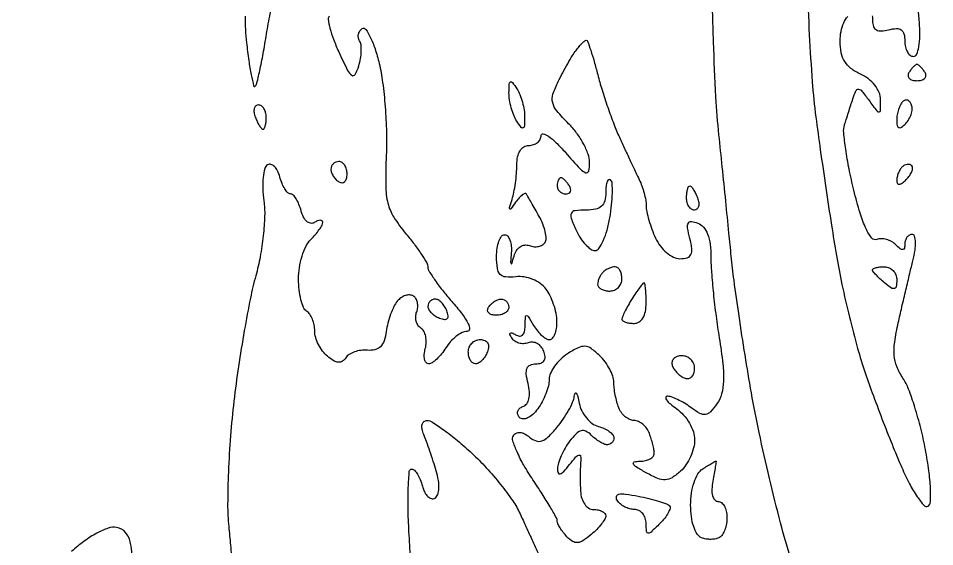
# Model space of a CAD drawing. Extents: x 0 to 102, y 0 to 135.
# Drawn here: x 16.44 to 26.03, y 80.4 to 85.93 of the extents above; entities that cross this region are included whole.
import ezdxf

# ---------------------------------------------------------------- set-up
doc = ezdxf.new("R2010")
doc.units = 0
doc.header["$MEASUREMENT"] = 0

msp = doc.modelspace()

# ---------------------------------------------------------------- linework, layer by layer
for points in [[(30.54279, 98.263538, 0.007553), (30.527875, 97.243747, 0.000859), (30.532943, 94.939496, 0.000898), (30.541598, 93.425017, 0.001463), (30.555014, 92.13976, 0.000165), (30.570717, 90.993112, 0.135711), (30.586404, 90.939331, -0.134315), (30.602273, 90.885471, -0.000146), (30.625646, 89.669396, -0.001368), (30.647691, 88.307759, -0.000839), (30.666595, 86.702551, 0.000033), (30.685773, 84.815616, 0.00002), (30.70867, 82.585771, 0.00002), (30.731548, 80.374829, 0.000035), (30.75062, 78.5511, -0.000439), (30.769668, 76.57694, -0.000168), (30.792841, 73.829363, -0.000166), (30.816006, 70.846073, -0.000204), (30.835569, 68.0607, 0.000004), (30.856286, 64.932268, 0.000002), (30.883525, 60.825814, 0.000002), (30.912326, 56.488502, 0.000002), (30.938318, 52.5789, -0.000116)], [(31.042661, 24.1956, 0.000001), (31.037549, 23.023692, 0.000001), (31.032419, 21.846099, 0.000001), (31.02793, 20.814404, 0.000005)], [(24.524806, 80.279756, -0.011065), (24.418057, 80.652564, -0.005882), (24.301593, 81.118405, -0.005851), (24.193689, 81.597519, -0.009044), (24.112833, 82.014056, -0.003545), (24.046523, 82.408499, -0.003155), (23.983086, 82.819461, -0.003167), (23.930705, 83.189805, -0.009755), (23.901759, 83.441133, 0.00108), (23.878123, 83.683249, 0.000426), (23.844589, 84.016371, 0.000422), (23.807745, 84.37625, 0.000527), (23.772922, 84.710133, -0.012998), (23.741574, 85.106213, -0.004437), (23.71615, 85.682185, -0.004408), (23.699324, 86.318815, -0.005072)], [(24.697793, 86.280517, 0.005834), (24.718607, 85.756905, 0.005901), (24.749728, 85.265137, 0.01355), (24.787538, 84.8961, 0.002776), (24.833818, 84.554731, 0.001753), (24.891434, 84.156844, 0.00176), (24.950816, 83.766136, 0.003238), (25.002316, 83.448685, 0.010947), (25.060163, 83.146596, 0.007437), (25.13861, 82.805361, 0.007497), (25.224224, 82.47805, 0.014891), (25.303604, 82.221985, 0.005771), (25.388952, 81.982181, 0.003785), (25.49254, 81.707842, 0.003807), (25.597493, 81.442162, 0.007303), (25.686396, 81.230969, 0.017051), (25.767567, 81.061699, 0.028871), (25.848239, 80.926803, 0.029513), (25.919563, 80.834082, 0.367768), (25.960206, 80.827887, 0.249458), (25.986738, 80.873349, 0.020708), (25.986447, 81.014668, 0.022708), (25.970085, 81.198277, 0.012868), (25.934507, 81.418716, 0.015094), (25.885571, 81.641799, 0.01488), (25.823062, 81.8626, 0.014918), (25.756858, 82.052485, 0.053735), (25.698565, 82.166487, -0.049962), (25.635389, 82.287779, -0.074058), (25.607818, 82.404214, -0.057555), (25.612056, 82.543959, -0.019288), (25.64946, 82.745089, -0.001402), (25.686911, 82.908533, -0.001017), (25.729482, 83.090283, -0.001027), (25.770601, 83.262656, -0.002249), (25.802955, 83.39445, 0.022926), (25.824989, 83.503498, 0.045571), (25.830485, 83.591393, 0.06758), (25.820737, 83.650452, 0.329243), (25.795081, 83.6694, 0.131446), (25.765839, 83.661577, 0.100613), (25.740925, 83.639578, 0.088166), (25.724167, 83.606671, 0.073922), (25.7184, 83.56788, -0.05518), (25.713559, 83.524149, -0.331599), (25.69725, 83.510133, -0.192263), (25.670196, 83.51881, -0.023795), (25.623491, 83.561269, 0.068672), (25.579489, 83.594599, 0.059987), (25.526074, 83.616638, 0.062834), (25.471746, 83.624625, 0.097023), (25.425136, 83.616482, -0.331523), (25.371947, 83.631422, -0.055108), (25.313166, 83.728028, -0.035729), (25.250609, 83.891698, -0.01293), (25.184726, 84.131803, -0.010983), (25.135148, 84.353536, -0.013854), (25.099516, 84.560734, -0.011958), (25.078824, 84.734259, -0.099576), (25.086981, 84.81261, -0.001197), (25.105459, 84.871379, -0.000615), (25.12888, 84.944939, -0.000611), (25.153176, 85.020605, -0.000922), (25.174542, 85.08645, -0.024175), (25.20682, 85.171186, -0.32413), (25.23389, 85.187106, -0.202018), (25.267843, 85.168824, -0.010933), (25.343742, 85.07028, 0.004479), (25.426191, 84.960327, 0.250285), (25.448788, 84.95002, 0.387321), (25.462894, 84.96459, 0.007532), (25.4646, 85.077851, 0.098411), (25.449573, 85.153459, 0.06897), (25.405547, 85.228582, 0.062834), (25.337795, 85.295267, 0.056168), (25.2531, 85.346007, -0.054719), (25.1539, 85.405047, -0.093261), (25.089159, 85.476146, -0.09013), (25.05334, 85.567715, -0.048311), (25.0416, 85.688935, -0.044952), (25.050893, 85.79209, -0.060697), (25.078634, 85.881474, -0.07207), (25.12143, 85.948823, -0.12424)], [(25.377438, 85.953845, -0.024431), (25.38, 85.901433, 0.088371), (25.390445, 85.842795, 0.181411), (25.420473, 85.807965, 0.142059), (25.472213, 85.796495, 0.047964), (25.5492, 85.808913, -0.049229), (25.630164, 85.821763, -0.167579), (25.680864, 85.807565, -0.182942), (25.709361, 85.766247, -0.060551), (25.7184, 85.69188, 0.053511), (25.725022, 85.630178, 0.073285), (25.74468, 85.577976, 0.093059), (25.773725, 85.54293, 0.17505), (25.807864, 85.5306, 0.301641), (25.842495, 85.553584, 0.056128), (25.865211, 85.6306, 0.041131), (25.875815, 85.744968, 0.02062), (25.871314, 85.89015, 0.02078), (25.853729, 86.04404, 0.054047)], [(19.697388, 85.952772, 0.273567), (19.68336, 85.918306, 0.02599), (19.702136, 85.825433, 0.02747), (19.738859, 85.709345, 0.017964), (19.79319, 85.579841, 0.006397), (19.887068, 85.383471, 0.125328), (19.930345, 85.332926, 0.451964), (19.965496, 85.341365, 0.044747), (20.003413, 85.431862, 0.033707), (20.021871, 85.507308, 0.03496), (20.029734, 85.583632, 0.037285), (20.026954, 85.650177, 0.109757), (20.011981, 85.693197, -0.096565), (19.999141, 85.727201, -0.097329), (20.000067, 85.763438, -0.098505), (20.014576, 85.796285, -0.101568), (20.040428, 85.820661, -0.394175), (20.076663, 85.813415, -0.042887), (20.124289, 85.733373, -0.034612), (20.173454, 85.610934, -0.0193), (20.216959, 85.456175, -0.026656), (20.253227, 85.259267, -0.012873), (20.27962, 85.004186, -0.012726), (20.29354, 84.736255, -0.017836), (20.291333, 84.496657, 0.012916), (20.285249, 84.177297, 0.059737), (20.308444, 83.994353, 0.079672), (20.371002, 83.848208, 0.034024), (20.496882, 83.676098, -0.012524), (20.585011, 83.565872, -0.016505), (20.659403, 83.460873, -0.01397), (20.715285, 83.370834, -0.132651), (20.727, 83.327453, 0.141307), (20.739684, 83.283469, 0.012581), (20.804128, 83.186523, 0.015625), (20.888998, 83.073264, 0.011552), (20.989564, 82.953244, -0.017128), (21.090355, 82.830193, -0.048657), (21.148693, 82.736056, -0.119466), (21.16155, 82.678493, -0.408935), (21.136814, 82.6542, 0.114759), (21.085045, 82.64216, 0.049145), (21.024334, 82.604497, 0.045137), (20.964796, 82.549731, 0.044696), (20.915833, 82.485, -0.029847), (20.8698, 82.420236, -0.035818), (20.818892, 82.365502, -0.03867), (20.770467, 82.326926, -0.149954), (20.734203, 82.3158, -0.233597), (20.708609, 82.328448, -0.110893), (20.692819, 82.362698, -0.073747), (20.689519, 82.414288, -0.043134), (20.69999, 82.475452, 0.056286), (20.709387, 82.540566, 0.061263), (20.703545, 82.604233, 0.069325), (20.684153, 82.656982, 0.132388), (20.653465, 82.689661, -0.109911), (20.623108, 82.719246, -0.081902), (20.604155, 82.76216, -0.076884), (20.599248, 82.811566, -0.078142), (20.609562, 82.859852, 0.071548), (20.620461, 82.907789, 0.07443), (20.617171, 82.956184, 0.081673), (20.600654, 82.997603, 0.119256), (20.573153, 83.025411, 0.133058), (20.535779, 83.036524, 0.085777), (20.490815, 83.029881, 0.075193), (20.445241, 83.006849, 0.066402), (20.406292, 82.970519, 0.059621), (20.371166, 82.91553, 0.024904), (20.336892, 82.834362, 0.02421), (20.308454, 82.742863, 0.028829), (20.290915, 82.6542, -0.047022), (20.267991, 82.557003, -0.115968), (20.22952, 82.495161, -0.13865), (20.172456, 82.463403, -0.080625), (20.093694, 82.457769, 0.05381), (20.025142, 82.456534, 0.052837), (19.95799, 82.440732, 0.057557), (19.902074, 82.413606, 0.113118), (19.867533, 82.378609, -0.106158), (19.832789, 82.342426, -0.171599), (19.791912, 82.331801, -0.115986), (19.74131, 82.348376, -0.036327), (19.675948, 82.395049, -0.059077), (19.624913, 82.448738, -0.043803), (19.581771, 82.518402, -0.044596), (19.552339, 82.592563, -0.072293), (19.5426, 82.659566, 0.049861), (19.536329, 82.722294, 0.047579), (19.517749, 82.78358, 0.05126), (19.490432, 82.834563, 0.106123), (19.458, 82.8657, -0.157979), (19.425299, 82.904221, -0.03621), (19.398251, 82.986364, -0.033969), (19.379613, 83.090084, -0.027479), (19.3734, 83.20305, -0.039456), (19.382762, 83.321499, -0.035282), (19.410677, 83.441654, -0.037038), (19.451569, 83.546195, -0.084828), (19.5003, 83.615014, 0.019338), (19.548885, 83.66751, 0.023654), (19.589923, 83.720305, 0.023121), (19.619669, 83.766998, 0.130989), (19.6272, 83.79525, 0.237753), (19.619456, 83.810616, 0.16766), (19.600676, 83.816526, 0.090232), (19.571555, 83.8104, 0.041594), (19.536906, 83.792781, -0.189716), (19.498832, 83.785908, -0.133697), (19.459474, 83.805515, -0.092644), (19.424561, 83.850685, -0.054424), (19.400139, 83.914688, 0.032104), (19.377593, 83.982731, 0.043912), (19.348263, 84.040197, 0.051239), (19.316924, 84.080404, 0.204359), (19.2888, 84.0924, -0.204359), (19.260676, 84.104396, -0.051239), (19.229337, 84.144603, -0.043912), (19.200007, 84.202069, -0.032104), (19.177461, 84.270112, 0.049257), (19.153662, 84.334468, 0.085184), (19.120481, 84.38069, 0.127378), (19.083739, 84.401965, 0.209232), (19.048747, 84.396996, 0.195542), (19.019591, 84.357094, 0.035797), (19.003519, 84.26525, 0.033751), (18.999527, 84.148539, 0.025019), (19.01027, 84.019873, -0.041725), (19.018128, 83.862632, -0.018547), (19.003481, 83.655408, -0.018208), (18.971641, 83.435919, -0.023436), (18.925702, 83.23734, 0.018815), (18.869488, 83.004172, 0.00651), (18.805461, 82.663791, 0.006457), (18.74458, 82.286533, 0.007457), (18.696583, 81.925509, 0.010075), (18.661418, 81.56452, 0.008916), (18.639094, 81.187384, 0.00899), (18.631156, 80.846957, 0.02682), (18.642404, 80.614209, -0.004532), (18.660528, 80.419587, -0.00373), (18.676435, 80.211598, -0.003767)], [(18.81392, 85.950631, 0.029733), (18.828436, 85.673459, 0.007619), (18.852195, 85.487404, 0.013999), (18.878068, 85.336897, 0.009939), (18.903368, 85.222749, 0.585314), (18.919906, 85.218106, 0.140712), (18.93708, 85.249114, 0.003838), (18.970986, 85.401775, 0.007658), (19.007006, 85.583612, 0.005142), (19.042838, 85.792408, -0.013714), (19.082623, 86.00256, -0.018832)], [(20.544379, 80.282967, 0.000433), (20.528936, 80.56035, -0.009331), (20.519422, 80.81175, -0.015587), (20.521964, 81.023403, -0.009398), (20.532498, 81.193158, -0.390749), (20.557264, 81.216, -0.203391), (20.585598, 81.203977, -0.051628), (20.617105, 81.163797, -0.044187), (20.646553, 81.10633, -0.032371), (20.669139, 81.038288, 0.050439), (20.693077, 80.974024, 0.086884), (20.726653, 80.92804, 0.128938), (20.763989, 80.907141, 0.204642), (20.799673, 80.912529, 0.172539), (20.829306, 80.949511, 0.070785), (20.841779, 81.013521, 0.053973), (20.836998, 81.09774, 0.031838), (20.814178, 81.195991, 0.005265), (20.783145, 81.295467, 0.004098), (20.747381, 81.402984, 0.004144), (20.712392, 81.502656, 0.010023), (20.68446, 81.57555, -0.046459), (20.666198, 81.636056, -0.109142), (20.667002, 81.682994, -0.173366), (20.686068, 81.712229, -0.16384), (20.719839, 81.7236, -0.146069), (20.775356, 81.707028, -0.013075), (20.896227, 81.623209, -0.016154), (21.037167, 81.512741, -0.011908), (21.186144, 81.381842, -0.021101), (21.33799, 81.229537, -0.017194), (21.487637, 81.054482, -0.017531), (21.614356, 80.883524, -0.042742), (21.691854, 80.747342, -0.000405), (21.752589, 80.615307, -0.00025), (21.823862, 80.459826, -0.00025), (21.894176, 80.306031, -0.000449)], [(17.639058, 80.203578, 0.038703), (17.615026, 80.438621, 0.125944), (17.562797, 80.552553, 0.189224), (17.468833, 80.605902, 0.119161), (17.380633, 80.597511, 0.040345), (17.261691, 80.545432, 0.035722), (17.129281, 80.461536, 0.02717), (16.996824, 80.352102, 0.041735)]]:
    msp.add_lwpolyline(points, format="xyb")
for points in [[(22.383798, 85.6998, -0.316631), (22.397834, 85.689921, -0.005177), (22.431041, 85.594182, -0.011322), (22.467064, 85.478088, -0.007013), (22.504352, 85.34025, 0.012641), (22.549354, 85.18103, 0.008214), (22.608993, 84.999338, 0.00826), (22.673093, 84.823794, 0.015521), (22.731561, 84.6846, 0.001223), (22.788666, 84.560463, 0.001105), (22.848336, 84.432327, 0.001106), (22.902299, 84.317771, 0.003526), (22.939048, 84.241598, -0.028195), (22.966679, 84.176275, -0.020893), (22.990005, 84.101404, -0.021252), (23.006104, 84.028639, -0.043838), (23.0112, 83.970629, 0.052681), (23.017777, 83.908375, 0.017737), (23.04004, 83.819709, 0.017422), (23.071797, 83.722682, 0.019096), (23.10938, 83.631081, 0.055573), (23.158617, 83.548671, 0.055157), (23.224906, 83.478897, 0.060328), (23.297399, 83.431372, 0.115455), (23.364791, 83.4156, 0.067708), (23.441118, 83.425983, 0.214581), (23.479849, 83.458156, 0.147733), (23.489663, 83.518383, 0.028532), (23.4687, 83.628056, -0.01852), (23.445078, 83.739503, -0.163928), (23.452639, 83.788489, -0.315027), (23.484489, 83.805165, -0.059662), (23.551689, 83.788205, -0.128964), (23.611015, 83.74559, -0.082265), (23.653995, 83.671761, -0.060526), (23.680096, 83.566084, -0.029799), (23.688639, 83.427699, 0.018586), (23.69471, 83.273077, 0.006687), (23.714459, 83.053707, 0.006622), (23.742526, 82.813668, 0.007808), (23.775638, 82.587326, -0.011318), (23.813614, 82.31437, -0.037579), (23.820944, 82.133403, -0.058315), (23.801023, 82.002603, -0.086055), (23.75174, 81.897737, -0.034113), (23.684662, 81.814653, -0.172071), (23.632637, 81.787398, -0.164311), (23.573634, 81.798375, -0.030441), (23.479372, 81.858862, 0.023085), (23.410903, 81.904232, 0.023831), (23.33925, 81.942579, 0.024411), (23.27428, 81.969661, 0.086746), (23.230006, 81.9774, 0.391755), (23.215998, 81.964434, 0.184661), (23.223615, 81.938714, 0.056416), (23.264289, 81.896417, 0.020309), (23.330776, 81.845703, -0.060845), (23.402712, 81.780994, -0.048188), (23.463568, 81.695824, -0.049631), (23.505035, 81.604183, -0.081616), (23.5188, 81.520415, -0.0643), (23.507966, 81.436516, -0.042073), (23.47531, 81.344476, -0.041899), (23.427431, 81.258634, -0.061201), (23.37075, 81.193324, -0.041464), (23.282109, 81.125815, -0.131559), (23.211648, 81.103525, -0.112255), (23.132859, 81.117764, -0.026087), (23.0112, 81.177214, -0.010497), (22.90767, 81.237554, -0.135077), (22.877307, 81.269913, -0.493676), (22.886654, 81.29018, -0.050367), (22.94775, 81.297602, 0.050396), (23.004399, 81.304488, 0.069435), (23.05231, 81.322538, 0.088534), (23.084573, 81.348391, 0.181616), (23.0958, 81.378281, 0.04425), (23.092348, 81.417209, 0.015326), (23.080716, 81.472452, 0.015089), (23.064107, 81.532849, 0.016969), (23.044449, 81.589781, 0.065386), (23.016697, 81.640945, 0.061865), (22.976223, 81.684291, 0.066431), (22.929726, 81.713662, 0.108103), (22.8843, 81.7236, -0.108103), (22.838874, 81.733538, -0.066431), (22.792377, 81.762909, -0.061865), (22.751903, 81.806255, -0.065386), (22.724151, 81.857419, -0.027114), (22.70447, 81.9184, -0.017142), (22.687884, 81.991301, -0.017209), (22.676482, 82.064273, -0.030156), (22.6728, 82.125272, 0.084682), (22.662305, 82.186792, 0.038581), (22.62931, 82.261672, 0.036764), (22.581404, 82.337131, 0.04172), (22.52475, 82.401395, 0.034772), (22.435324, 82.476008, 0.143768), (22.369658, 82.499255, 0.131286), (22.298457, 82.484346, 0.027084), (22.18635, 82.419912, 0.047966), (22.113531, 82.362024, 0.045959), (22.051915, 82.290545, 0.049492), (22.009662, 82.216863, 0.105834), (21.996, 82.15304, -0.063389), (21.987521, 82.086426, -0.02974), (21.960755, 82.003633, -0.028885), (21.921947, 81.918992, -0.035946), (21.876017, 81.845653, -0.046118), (21.824157, 81.786945, -0.079395), (21.77032, 81.750379, -0.115192), (21.722245, 81.740193, -0.201672), (21.685667, 81.756465, -0.111286), (21.667116, 81.787943, -0.154751), (21.666992, 81.820443, -0.1426), (21.685956, 81.84898, -0.089719), (21.720905, 81.869084, 0.150399), (21.76104, 81.899067, 0.102905), (21.78469, 81.951247, 0.075657), (21.789707, 82.023404, 0.041098), (21.775183, 82.111302, -0.031531), (21.756942, 82.209943, -0.126049), (21.7649, 82.270368, -0.20057), (21.797854, 82.303839, -0.09965), (21.857274, 82.3158, 0.080262), (21.910824, 82.324452, 0.173998), (21.943185, 82.349822, 0.163896), (21.953163, 82.391239, 0.069597), (21.940128, 82.447562, 0.084644), (21.91224, 82.494587, 0.093349), (21.871144, 82.52785, 0.10045), (21.823384, 82.542315, 0.115573), (21.776292, 82.535857, -0.084815), (21.72864, 82.526337, -0.078813), (21.679232, 82.532764, -0.081532), (21.635689, 82.553763, -0.10164), (21.604938, 82.586366, -0.033384), (21.585799, 82.622523, -0.333325), (21.589365, 82.63822, -0.293058), (21.606472, 82.640522, -0.029304), (21.644529, 82.619979, 0.11511), (21.684609, 82.606502, 0.213496), (21.716508, 82.617269, 0.149787), (21.737395, 82.653145, 0.053315), (21.744773, 82.712657, -0.006956), (21.747756, 82.80976, -0.38499), (21.759568, 82.821709, -0.276713), (21.777061, 82.812518, -0.004929), (21.833576, 82.71765, 0.037354), (21.872508, 82.660997, 0.041926), (21.918094, 82.61309, 0.046271), (21.963326, 82.579836, 0.136202), (22.000204, 82.5696, 0.219744), (22.030759, 82.58371, 0.079667), (22.056193, 82.625515, 0.060172), (22.073054, 82.687064, 0.04035), (22.077909, 82.75995, 0.047977), (22.068658, 82.843708, 0.030736), (22.042787, 82.93816, 0.030787), (22.005652, 83.02841, 0.049361), (21.962122, 83.099322, 0.077675), (21.903316, 83.155955, 0.057081), (21.823658, 83.199212, 0.056014), (21.734498, 83.224036, 0.067351), (21.647563, 83.226222, -0.045759), (21.541151, 83.224315, -0.185551), (21.483554, 83.251464, -0.160149), (21.454027, 83.313251, -0.03206), (21.4461, 83.43675, -0.034631), (21.452261, 83.525589, -0.053974), (21.470951, 83.59993, -0.071931), (21.498275, 83.650211, -0.248648), (21.5307, 83.665555, -0.21155), (21.561841, 83.650034, -0.086215), (21.585848, 83.608054, -0.064564), (21.599429, 83.546891, -0.043366), (21.599637, 83.475205, 0.002886), (21.592105, 83.378857, 0.201917), (21.597179, 83.363858, 0.585552), (21.605223, 83.365601, 0.00471), (21.628186, 83.442962, -0.072975), (21.654038, 83.500109, -0.101161), (21.693159, 83.540281, -0.117177), (21.740251, 83.558208, -0.124854), (21.78919, 83.552407, 0.067931), (21.837416, 83.541076, 0.072834), (21.885737, 83.54351, 0.081232), (21.926753, 83.558847, 0.124966), (21.953857, 83.585054, 0.151105), (21.964979, 83.62796, 0.043524), (21.955763, 83.696689, 0.039494), (21.931161, 83.776434, 0.03318), (21.893116, 83.856309, 0.001231), (21.84964, 83.933432, 0.001533), (21.808842, 84.00488, 0.001242), (21.774258, 84.064671, 0.011702), (21.75875, 84.08995, 0.340372), (21.742281, 84.095794, 0.081276), (21.71472, 84.081537, 0.051501), (21.680609, 84.050236, 0.027515), (21.64502, 84.00535, -0.00512), (21.595666, 83.937033, -0.427357), (21.584081, 83.935551, -0.305886), (21.579951, 83.949067, -0.004154), (21.607319, 84.035869, 0.029208), (21.626624, 84.109822, 0.014501), (21.64283, 84.205412, 0.01434), (21.653941, 84.305771, 0.020399), (21.6576, 84.395419, -0.050229), (21.666105, 84.479867, -0.088848), (21.691869, 84.544753, -0.116487), (21.732551, 84.585294, -0.138814), (21.7845, 84.6, 0.081741), (21.833071, 84.607994, 0.091074), (21.87452, 84.631064, 0.099265), (21.902488, 84.665412, 0.118733), (21.912751, 84.70575, -0.492789), (21.934335, 84.721897, -0.086514), (21.987863, 84.696302, -0.039974), (22.069429, 84.627803, -0.017479), (22.166551, 84.525086, 0.005691), (22.32037, 84.354526, 0.110932), (22.378381, 84.314443, 0.467497), (22.409517, 84.331089, 0.051351), (22.419, 84.423181, 0.088303), (22.403649, 84.509425, 0.036357), (22.35453, 84.617961, 0.034534), (22.283515, 84.729563, 0.037431), (22.199529, 84.827162, -0.020936), (22.076947, 84.960463, -0.115119), (22.032799, 85.046852, -0.140609), (22.035993, 85.135121, -0.036862), (22.090279, 85.267467, -0.007742), (22.138148, 85.359769, -0.006835), (22.190832, 85.454494, -0.006881), (22.240661, 85.53857, -0.020627), (22.277809, 85.59405, -0.016427), (22.309511, 85.634553, -0.022395), (22.340833, 85.668736, -0.020155), (22.368471, 85.694173, -0.177752)], [(25.8453, 85.446, 0.163822), (25.829505, 85.440682, 0.033983), (25.807119, 85.421149, 0.032351), (25.783088, 85.393789, 0.025622), (25.7607, 85.3614, 0.146489), (25.75207, 85.329303, 0.191582), (25.763983, 85.301651, 0.134005), (25.796686, 85.282972, 0.063222), (25.8453, 85.2768, 0.063222), (25.893914, 85.282972, 0.134005), (25.926617, 85.301651, 0.191582), (25.93853, 85.329303, 0.146489), (25.9299, 85.3614, 0.025622), (25.907512, 85.393789, 0.032351), (25.883481, 85.421149, 0.033983), (25.861095, 85.440682, 0.163822)], [(21.6576, 85.1922, -0.048366), (21.689043, 85.13137, -0.027565), (21.715519, 85.052874, -0.027303), (21.733634, 84.970157, -0.040274), (21.739609, 84.8961, -0.011288), (21.73753, 84.804008, -0.26855), (21.72407, 84.783003, -0.367612), (21.703297, 84.787831, -0.01604), (21.6576, 84.8538, -0.048366), (21.626157, 84.91463, -0.027565), (21.599681, 84.993126, -0.027303), (21.581566, 85.075843, -0.040274), (21.575591, 85.1499, -0.011288), (21.57767, 85.241992, -0.26855), (21.59113, 85.262997, -0.367612), (21.611903, 85.258169, -0.01604)], [(25.789605, 85.020885, 0.080367), (25.772576, 85.053424, 0.142612), (25.748581, 85.071475, 0.167901), (25.721527, 85.072259, 0.120996), (25.695487, 85.056487, 0.080892), (25.671812, 85.023601, 0.037708), (25.651921, 84.974815, 0.036082), (25.638349, 84.919271, 0.041901), (25.6338, 84.86508, 0.036751), (25.638106, 84.806573, 0.271978), (25.65495, 84.785661, 0.258294), (25.682228, 84.789613, 0.034004), (25.727918, 84.829477, 0.062578), (25.761497, 84.872709, 0.055968), (25.784862, 84.924527, 0.059262), (25.795082, 84.976716, 0.099514)], [(18.953055, 85.023, 0.184534), (18.925934, 85.012638, 0.147206), (18.909486, 84.985723, 0.100118), (18.907158, 84.944691, 0.055937), (18.919806, 84.8961, 0.02136), (18.940882, 84.847492, 0.030395), (18.963965, 84.806477, 0.030693), (18.985989, 84.77657, 0.222225), (19.001751, 84.7692, 0.289661), (19.014605, 84.777329, 0.046727), (19.025233, 84.806477, 0.039339), (19.032591, 84.84747, 0.024748), (19.035, 84.8961, 0.062722), (19.028889, 84.944621, 0.08088), (19.010929, 84.985723, 0.098158), (18.984307, 85.013229, 0.152681)], [(19.7964, 84.4308, 0.092995), (19.764105, 84.424741, 0.096318), (19.736651, 84.407415, 0.099231), (19.718277, 84.381567, 0.105429), (19.7118, 84.351193, 0.089642), (19.718001, 84.316881, 0.053229), (19.736651, 84.279611, 0.051032), (19.764039, 84.245205, 0.06081), (19.7964, 84.2193, 0.139169), (19.828518, 84.210168, 0.191142), (19.856149, 84.221117, 0.138808), (19.874802, 84.252239, 0.066118), (19.881, 84.298907, 0.062283), (19.874694, 84.349338, 0.080552), (19.856149, 84.392056, 0.097988), (19.828665, 84.420646, 0.153634)], [(25.79031, 84.38709, 0.128169), (25.769296, 84.399415, 0.100736), (25.742872, 84.401393, 0.089268), (25.71504, 84.392656, 0.075941), (25.6902, 84.3744, 0.063896), (25.668594, 84.346433, 0.039129), (25.650367, 84.308888, 0.038674), (25.637936, 84.268185, 0.054831), (25.6338, 84.23058, 0.142677), (25.641725, 84.203372, 0.290264), (25.66109, 84.194281, 0.131573), (25.69243, 84.207081, 0.034019), (25.73391, 84.24327, 0.041736), (25.769033, 84.284803, 0.061283), (25.791773, 84.326812, 0.080535), (25.799585, 84.362931, 0.212536)], [(22.117907, 84.2616, 0.210953), (22.103641, 84.255301, 0.081139), (22.091559, 84.236749, 0.061769), (22.083336, 84.209389, 0.042167), (22.0806, 84.177, 0.105053), (22.087458, 84.14472, 0.099167), (22.106918, 84.117251, 0.09642), (22.135993, 84.09884, 0.093332), (22.170193, 84.0924, 0.108972), (22.200221, 84.099023, 0.182303), (22.218109, 84.117251, 0.161196), (22.220741, 84.144674, 0.082592), (22.2075, 84.177, 0.029505), (22.184743, 84.209383, 0.035638), (22.159614, 84.236749, 0.038439), (22.135735, 84.256055, 0.151918)], [(22.638899, 84.239101, 0.347665), (22.619866, 84.241323, 0.16462), (22.603093, 84.221063, 0.065243), (22.591706, 84.173481, 0.026154), (22.5882, 84.1065, -0.062589), (22.577208, 84.019036, -0.147977), (22.543565, 83.963397, -0.135323), (22.482365, 83.932762, -0.048814), (22.38466, 83.9232, 0.025477), (22.267135, 83.917208, 0.25641), (22.228135, 83.890303, 0.210382), (22.225548, 83.838781, 0.017439), (22.27891, 83.71236, 0.03554), (22.323579, 83.63162, 0.042842), (22.376854, 83.56326, 0.048118), (22.430483, 83.515556, 0.157308), (22.475014, 83.50086, 0.248053), (22.516742, 83.522562, 0.0444), (22.561525, 83.601473, 0.038862), (22.602036, 83.712534, 0.026184), (22.631463, 83.844301, 0.015577), (22.650035, 83.979798, 0.021561), (22.657628, 84.102215, 0.018876), (22.655751, 84.20147, 0.184226)], [(23.467449, 84.177, -0.222225), (23.483211, 84.16963, -0.030693), (23.505235, 84.139723, -0.030395), (23.528318, 84.098708, -0.02136), (23.549394, 84.0501, -0.055937), (23.562042, 84.001509, -0.100118), (23.559714, 83.960477, -0.147206), (23.543266, 83.933562, -0.184534), (23.516145, 83.9232, -0.152681), (23.484893, 83.932971, -0.098158), (23.458271, 83.960477, -0.08088), (23.440311, 84.001579, -0.062722), (23.4342, 84.0501, -0.024748), (23.436609, 84.09873, -0.039339), (23.443967, 84.139723, -0.046727), (23.454595, 84.168871, -0.289661)], [(22.6869, 83.331, 0.065559), (22.655792, 83.326904, 0.03911), (22.620542, 83.314432, 0.038504), (22.586767, 83.296191, 0.053359), (22.56, 83.2746, 0.053359), (22.538409, 83.247833, 0.038504), (22.520167, 83.214058, 0.03911), (22.507696, 83.178808, 0.065559), (22.5036, 83.1477, 0.17482), (22.513303, 83.120798, 0.093122), (22.540877, 83.097909, 0.073362), (22.581951, 83.082419, 0.053595), (22.6305, 83.0772, 0.099038), (22.67893, 83.086888, 0.097945), (22.720123, 83.114477, 0.097945), (22.747712, 83.15567, 0.099038), (22.7574, 83.2041, 0.053595), (22.752181, 83.252649, 0.073362), (22.736691, 83.293723, 0.093122), (22.713802, 83.321297, 0.17482)], [(25.5069, 83.331, -0.107348), (25.555316, 83.320484, -0.099536), (25.596523, 83.29068, -0.095788), (25.624151, 83.246141, -0.091307), (25.6338, 83.193741, -0.035496), (25.628916, 83.125026, -0.304492), (25.609324, 83.103269, -0.217533), (25.575507, 83.109486, -0.020633), (25.5069, 83.1618, -0.013852), (25.458293, 83.204468, -0.019119), (25.417277, 83.245563, -0.016008), (25.386307, 83.28129, -0.172217), (25.38, 83.299059, -0.294983), (25.387989, 83.311422, -0.044235), (25.417277, 83.321617, -0.037907), (25.458268, 83.328688, -0.023761)], [(22.98925, 83.1618, 0.226857), (22.976788, 83.155839, 0.007925), (22.942919, 83.112435, 0.013353), (22.90416, 83.05815, 0.008779), (22.86235, 82.993748, 0.010707), (22.82216, 82.926217, 0.013702), (22.788229, 82.862298, 0.011598), (22.76279, 82.807899, 0.103929), (22.7574, 82.782248, 0.250853), (22.766334, 82.765562, 0.06454), (22.794677, 82.751563, 0.050016), (22.835689, 82.741964, 0.032505), (22.8843, 82.7388, 0.140575), (22.93675, 82.753844, 0.118484), (22.97736, 82.7952, 0.088208), (23.002856, 82.86203, 0.04716), (23.0112, 82.9503, 0.009737), (23.009621, 83.031392, 0.016117), (23.004752, 83.099672, 0.009976), (22.997987, 83.154233, 0.372834)], [(20.802549, 82.9926, 0.099038), (20.773716, 82.986832, 0.097945), (20.749192, 82.970408, 0.097945), (20.732768, 82.945884, 0.099038), (20.727, 82.917051, 0.135188), (20.735913, 82.884688, 0.062056), (20.763011, 82.849876, 0.054875), (20.8027, 82.818059, 0.049969), (20.849592, 82.79446, 0.051615), (20.901376, 82.780502, 0.240886), (20.929883, 82.789717, 0.240886), (20.939098, 82.818224, 0.051615), (20.92514, 82.870008, 0.049969), (20.901541, 82.9169, 0.054875), (20.869724, 82.956589, 0.062056), (20.834912, 82.983687, 0.135188)], [(21.493393, 82.9926, -0.105429), (21.523767, 82.986123, -0.099231), (21.549615, 82.967749, -0.096318), (21.566941, 82.940295, -0.092995), (21.573, 82.908, -0.153634), (21.562846, 82.875735, -0.097988), (21.534256, 82.848251, -0.080552), (21.491538, 82.829706, -0.062283), (21.441107, 82.8234, -0.066118), (21.394439, 82.829598, -0.138808), (21.363317, 82.848251, -0.191142), (21.352368, 82.875882, -0.139169), (21.3615, 82.908, -0.06081), (21.387405, 82.940361, -0.051032), (21.421811, 82.967749, -0.053229), (21.459081, 82.986399, -0.089642)], [(21.274245, 82.5696, -0.094119), (21.321557, 82.560615, -0.166113), (21.351524, 82.535137, -0.151899), (21.36122, 82.494726, -0.075244), (21.349794, 82.4427, -0.048303), (21.325565, 82.394157, -0.053891), (21.29321, 82.353077, -0.061199), (21.258027, 82.32499, -0.13875), (21.225549, 82.3158, -0.164455), (21.19673, 82.325542, -0.095748), (21.172192, 82.353077, -0.076852), (21.155611, 82.394164, -0.057609), (21.15, 82.4427, -0.096899), (21.159475, 82.491134, -0.097416), (21.186497, 82.532323, -0.098432), (21.226832, 82.559902, -0.10122)], [(23.38485, 82.4004, 0.077096), (23.336181, 82.392851, 0.119977), (23.300085, 82.370889, 0.144529), (23.282274, 82.338157, 0.134046), (23.284387, 82.299937, 0.068635), (23.304599, 82.259021, 0.04742), (23.337549, 82.219149, 0.04742), (23.377421, 82.186199, 0.068635), (23.418338, 82.165988, 0.134046), (23.456557, 82.163874, 0.144529), (23.489289, 82.181685, 0.119977), (23.511251, 82.217781, 0.077096), (23.5188, 82.26645, 0.099038), (23.508574, 82.31757, 0.097945), (23.479452, 82.361052, 0.097945), (23.43597, 82.390174, 0.099038)], [(22.310789, 81.904155, 0.067378), (22.337367, 81.824466, 0.058337), (22.385185, 81.750356, 0.061045), (22.445969, 81.692666, 0.095685), (22.510768, 81.661638, -0.040615), (22.572779, 81.639914, -0.051964), (22.625203, 81.60976, -0.06174), (22.661261, 81.576226, -0.176379), (22.6728, 81.544533, -0.089365), (22.667659, 81.516, -0.095135), (22.652919, 81.491753, -0.099853), (22.63094, 81.47553, -0.109633), (22.60512, 81.4698, -0.102516), (22.572229, 81.476615, -0.03282), (22.527593, 81.499528, -0.031177), (22.479956, 81.532272, -0.030225), (22.436237, 81.571003, 0.078552), (22.380298, 81.611671, 0.188654), (22.33016, 81.616646, 0.131563), (22.277465, 81.58537, 0.031514), (22.210508, 81.507553, 0.030418), (22.162647, 81.43556, 0.02703), (22.12177, 81.355453, 0.028005), (22.092928, 81.279242, 0.071053), (22.083291, 81.22098, 0.088268), (22.090239, 81.176225, 0.412039), (22.111358, 81.165788, 0.129783), (22.148082, 81.189889, 0.016316), (22.209806, 81.26328, -0.013436), (22.272889, 81.339171, -0.13617), (22.306894, 81.361438, -0.457741), (22.325042, 81.350324, -0.065), (22.326682, 81.3006, 0.015785), (22.322632, 81.238655, 0.006613), (22.320919, 81.155062, 0.006535), (22.321438, 81.065519, 0.008435), (22.324376, 80.98335, 0.061041), (22.337512, 80.908859, 0.081959), (22.367891, 80.847546, 0.098588), (22.411041, 80.807293, 0.139427), (22.4613, 80.793, -0.049877), (22.50986, 80.788144, -0.069863), (22.550923, 80.773672, -0.090017), (22.578553, 80.752321, -0.185421), (22.5882, 80.727202, -0.137838), (22.578765, 80.693625, -0.02814), (22.543367, 80.642344, -0.027677), (22.494004, 80.58558, -0.022901), (22.435576, 80.530722, -0.030384), (22.352233, 80.467712, -0.12532), (22.293052, 80.44696, -0.164684), (22.240376, 80.459768, -0.063706), (22.181776, 80.50835, -0.023012), (22.143048, 80.553834, -0.026002), (22.11032, 80.600926, -0.026526), (22.087007, 80.643368, -0.11279), (22.0806, 80.67141, 0.128466), (22.071317, 80.706945, 0.005397), (22.005683, 80.821085, 0.009005), (21.923275, 80.955295, 0.006251), (21.825562, 81.104056, -0.018146), (21.73158, 81.254833, -0.026047), (21.660443, 81.395218, -0.0243), (21.615407, 81.511905, -0.221868), (21.621594, 81.564584, -0.138449), (21.651293, 81.591814, -0.141179), (21.690614, 81.599231, -0.101563), (21.73828, 81.584667, -0.048482), (21.791554, 81.548546, 0.089453), (21.858869, 81.510512, 0.171041), (21.920203, 81.510692, 0.108632), (21.987113, 81.55247, 0.025424), (22.077308, 81.650188, 0.023988), (22.142229, 81.736196, 0.023226), (22.199366, 81.828935, 0.023877), (22.241845, 81.91511, 0.074575), (22.258506, 81.9774, -0.087262), (22.267298, 82.007235, -0.566273), (22.279778, 82.008231, -0.093613), (22.295193, 81.974905, -0.014799)], [(23.739718, 81.299305, -0.497448), (23.742839, 81.296177, -0.001887), (23.734494, 81.238091, -0.006678), (23.723535, 81.170117, -0.003923), (23.708706, 81.0891, 0.037491), (23.699036, 81.004598, 0.072403), (23.706193, 80.937052, 0.112088), (23.728436, 80.893627, 0.222095), (23.762738, 80.8776, -0.16956), (23.798777, 80.865017, -0.094509), (23.829452, 80.829364, -0.075125), (23.850196, 80.776206, -0.055581), (23.8572, 80.713393, -0.04284), (23.851505, 80.647049, -0.044363), (23.834591, 80.583449, -0.048504), (23.809782, 80.531496, -0.119252), (23.780234, 80.501618, -0.086817), (23.742529, 80.486542, -0.046536), (23.692571, 80.480813, -0.044472), (23.638958, 80.484449, -0.052553), (23.589884, 80.497589, -0.16643), (23.545021, 80.535107, -0.056068), (23.508784, 80.613604, -0.046842), (23.484545, 80.718616, -0.03332), (23.4765, 80.839211, -0.036217), (23.48549, 80.963155, -0.044713), (23.512356, 81.075777, -0.051019), (23.5529, 81.165246, -0.120291), (23.6034, 81.217652, -0.002452), (23.652717, 81.248543, -0.003755), (23.69579, 81.274785, -0.00134), (23.733098, 81.296996, -0.099735)], [(22.928427, 80.932225, -0.010935), (23.03957, 80.907457, -0.014136), (23.140302, 80.879643, -0.01187), (23.222439, 80.852295, -0.110508), (23.253796, 80.832404, -0.268878), (23.260826, 80.805983, -0.056381), (23.24246, 80.759719, -0.044991), (23.205855, 80.703906, -0.028759), (23.154214, 80.645957, -0.007275), (23.063186, 80.55754, -0.195013), (23.03235, 80.545541, -0.387184), (23.014594, 80.562179, -0.019771), (23.0112, 80.647971, 0.082679), (23.001978, 80.703361, 0.09252), (22.97539, 80.750398, 0.100616), (22.935791, 80.78185, 0.118217), (22.889293, 80.793, -0.070492), (22.838179, 80.800242, -0.052749), (22.785439, 80.82173, -0.053356), (22.739069, 80.85338, -0.078083), (22.706938, 80.890806, -0.200939), (22.700748, 80.929918, -0.29469), (22.72527, 80.953133, -0.081411), (22.796337, 80.954726, -0.014335)]]:
    msp.add_lwpolyline(points, format="xyb", close=True)

doc.saveas('drawing.dxf')
